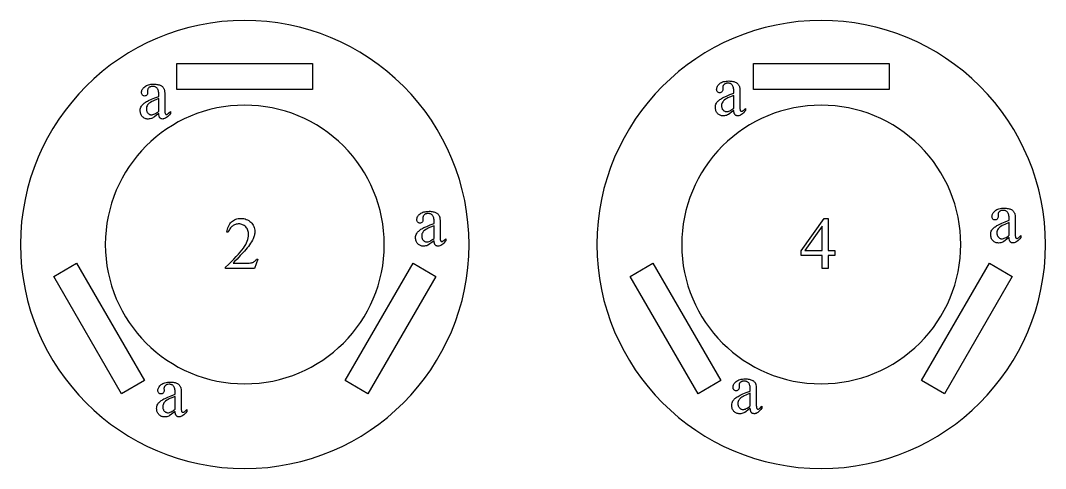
# Model space of a CAD drawing. Extents: x -27 to 581, y 232 to 579.
# Drawn here: x 164.7 to 284.6, y 446.3 to 498.8 of the extents above; entities that cross this region are included whole.
import ezdxf

# ---------------------------------------------------------------- set-up
doc = ezdxf.new("R2010")
doc.units = 0
doc.header["$MEASUREMENT"] = 0
doc.layers.get('0').update_dxf_attribs({"linetype": 'CONTINUOUS'})

msp = doc.modelspace()

# ---------------------------------------------------------------- linework, layer by layer
at = {"color": 5}
for points in [[(183.000031, 490.706787), (183.000031, 493.778778), (198.87204, 493.778778), (198.87204, 490.706787)], [(250.440475, 490.706787), (250.440475, 493.778778), (266.312469, 493.778778), (266.312469, 490.706787)], [(179.190872, 456.618011), (176.530441, 455.082001), (168.594437, 468.827576), (171.254868, 470.363556)], [(210.617203, 470.363556), (213.277634, 468.827576), (205.341629, 455.082001), (202.681198, 456.618011)], [(246.631317, 456.618011), (243.970886, 455.082001), (236.034882, 468.827576), (238.695313, 470.363556)], [(278.057648, 470.363556), (280.718079, 468.827576), (272.782074, 455.082001), (270.121643, 456.618011)]]:
    msp.add_lwpolyline(points, close=True, dxfattribs=at)
at = {"color": 18}
for points in [[(248.157303, 488.271301), (247.885696, 488.064209), (247.669861, 487.906006), (247.509781, 487.796631), (247.405441, 487.736084), (247.288895, 487.689636), (247.168625, 487.656433), (247.044647, 487.636536), (246.916946, 487.629883), (246.818283, 487.634216), (246.72406, 487.647156), (246.634293, 487.668701), (246.548981, 487.698914), (246.468109, 487.737732), (246.391678, 487.785217), (246.319702, 487.841278), (246.252167, 487.906006), (246.190933, 487.977753), (246.137878, 488.054932), (246.092972, 488.137573), (246.056229, 488.225647), (246.027664, 488.319153), (246.007248, 488.418121), (245.99501, 488.522522), (245.990921, 488.632385), (245.998886, 488.769897), (246.022781, 488.897858), (246.062607, 489.016266), (246.118362, 489.125122), (246.165909, 489.196777), (246.221497, 489.267395), (246.28511, 489.336975), (246.356766, 489.405457), (246.436447, 489.4729), (246.524155, 489.539276), (246.619904, 489.604584), (246.723663, 489.668823), (246.840378, 489.734283), (246.974945, 489.803162), (247.297653, 489.951294), (247.691772, 490.113251), (248.157303, 490.289001), (248.157303, 490.441925), (248.154404, 490.581696), (248.145752, 490.710083), (248.131317, 490.827026), (248.111099, 490.932556), (248.085114, 491.026672), (248.05336, 491.109375), (248.015823, 491.180634), (247.972519, 491.240509), (247.923706, 491.29129), (247.869644, 491.335297), (247.810333, 491.372528), (247.745789, 491.402985), (247.675995, 491.426697), (247.600967, 491.443604), (247.520691, 491.453766), (247.435165, 491.457153), (247.308273, 491.44812), (247.25, 491.436829), (247.195175, 491.421051), (247.143799, 491.400726), (247.095886, 491.375916), (247.051407, 491.346558), (247.010391, 491.312714), (246.939774, 491.237854), (246.912033, 491.198425), (246.889328, 491.157684), (246.871674, 491.115601), (246.85907, 491.072205), (246.851501, 491.027466), (246.848984, 490.981384), (246.857468, 490.735016), (246.851242, 490.642883), (246.83252, 490.56192), (246.801331, 490.492096), (246.757645, 490.433441), (246.703888, 490.386963), (246.642426, 490.35379), (246.573273, 490.333862), (246.496414, 490.32724), (246.421417, 490.334137), (246.353577, 490.354858), (246.292923, 490.389343), (246.239426, 490.437683), (246.195755, 490.497955), (246.164551, 490.568298), (246.145844, 490.648743), (246.139603, 490.739258), (246.145432, 490.829681), (246.162964, 490.918213), (246.192169, 491.004883), (246.233047, 491.089722), (246.285614, 491.172668), (246.349869, 491.253784), (246.425797, 491.333038), (246.513397, 491.410431), (246.611572, 491.482117), (246.719162, 491.54422), (246.836166, 491.596802), (246.962601, 491.639801), (247.098465, 491.673248), (247.243759, 491.697144), (247.398468, 491.711487), (247.562607, 491.716248), (247.68924, 491.713531), (247.810043, 491.705383), (247.925003, 491.691772), (248.034103, 491.672729), (248.13739, 491.648224), (248.234818, 491.618286), (248.326416, 491.582916), (248.41217, 491.542114), (248.472763, 491.506866), (248.529236, 491.46698), (248.581604, 491.422424), (248.629868, 491.37326), (248.673996, 491.319427), (248.71402, 491.260956), (248.749924, 491.197815), (248.781723, 491.130066), (248.799637, 491.07843), (248.81517, 491.014832), (248.839066, 490.851837), (248.853409, 490.641052), (248.858185, 490.382446), (248.858185, 489.061401), (248.863495, 488.612732), (248.870132, 488.469238), (248.879425, 488.379639), (248.891769, 488.322144), (248.907562, 488.275024), (248.926804, 488.238251), (248.949509, 488.211853), (248.974869, 488.193237), (249.002075, 488.179993), (249.031143, 488.171997), (249.062073, 488.169373), (249.125793, 488.176788), (249.181015, 488.199097), (249.235962, 488.239197), (249.31163, 488.30423), (249.525085, 488.509186), (249.525085, 488.271301), (249.406815, 488.121979), (249.289856, 487.992554), (249.17424, 487.883026), (249.059952, 487.793427), (248.946991, 487.723755), (248.835342, 487.67395), (248.725037, 487.644104), (248.67038, 487.636627), (248.616058, 487.634155), (248.517303, 487.643158), (248.471893, 487.654449), (248.429153, 487.670227), (248.389069, 487.690552), (248.351639, 487.715393), (248.316849, 487.74472), (248.284729, 487.778564), (248.255798, 487.817871), (248.230576, 487.863525), (248.209061, 487.915558), (248.191284, 487.973969), (248.166855, 488.109894)], [(180.872757, 487.899567), (180.601166, 487.692505), (180.385315, 487.534271), (180.225235, 487.424866), (180.120895, 487.364349), (180.004349, 487.317871), (179.884079, 487.284698), (179.760101, 487.264801), (179.632401, 487.258148), (179.533737, 487.262451), (179.439529, 487.275421), (179.349747, 487.296997), (179.264435, 487.327179), (179.183563, 487.365997), (179.107132, 487.413452), (179.035156, 487.469543), (178.967621, 487.534271), (178.906387, 487.606018), (178.853333, 487.683197), (178.808426, 487.765839), (178.771683, 487.853912), (178.743118, 487.947418), (178.722702, 488.046387), (178.710464, 488.150787), (178.706375, 488.26062), (178.71434, 488.398163), (178.738235, 488.526123), (178.778061, 488.644531), (178.833817, 488.753357), (178.881363, 488.825073), (178.936951, 488.895691), (179.00058, 488.96524), (179.07222, 489.033722), (179.151901, 489.101166), (179.239609, 489.167542), (179.335358, 489.232849), (179.439117, 489.297089), (179.555832, 489.362549), (179.690414, 489.431427), (180.013107, 489.579559), (180.407227, 489.741516), (180.872757, 489.917267), (180.872757, 490.07019), (180.869858, 490.209961), (180.861206, 490.338318), (180.846771, 490.455261), (180.826553, 490.560791), (180.800568, 490.654907), (180.768814, 490.73761), (180.731277, 490.808899), (180.687973, 490.868774), (180.63916, 490.919556), (180.585098, 490.963562), (180.525787, 491.000793), (180.461243, 491.03125), (180.391464, 491.054932), (180.316422, 491.071869), (180.236145, 491.082031), (180.150635, 491.085419), (180.023727, 491.076385), (179.965454, 491.065094), (179.910629, 491.049316), (179.859253, 491.028992), (179.81134, 491.004181), (179.766861, 490.974854), (179.725845, 490.940979), (179.655228, 490.866119), (179.627487, 490.826691), (179.604782, 490.78595), (179.587128, 490.743866), (179.574524, 490.700439), (179.566956, 490.655731), (179.564438, 490.60965), (179.572922, 490.363281), (179.566696, 490.271179), (179.547974, 490.190186), (179.516785, 490.120361), (179.473099, 490.061707), (179.419342, 490.015228), (179.35788, 489.982056), (179.288727, 489.962128), (179.211868, 489.955505), (179.136871, 489.962402), (179.069031, 489.983093), (179.008377, 490.017639), (178.95488, 490.065948), (178.911209, 490.126221), (178.880005, 490.196564), (178.861298, 490.277008), (178.855057, 490.367523), (178.860901, 490.457947), (178.878418, 490.546478), (178.907623, 490.633148), (178.948502, 490.717987), (179.001068, 490.800934), (179.065323, 490.88205), (179.141251, 490.961304), (179.228851, 491.038696), (179.327026, 491.110352), (179.434616, 491.172485), (179.55162, 491.225067), (179.678055, 491.268066), (179.813919, 491.301514), (179.959213, 491.325409), (180.113922, 491.339752), (180.278061, 491.344543), (180.404694, 491.341797), (180.525497, 491.333649), (180.640457, 491.320038), (180.749573, 491.300995), (180.852844, 491.276489), (180.950272, 491.246552), (181.04187, 491.211182), (181.127625, 491.170349), (181.188217, 491.135132), (181.244705, 491.095215), (181.297073, 491.05069), (181.345322, 491.001526), (181.38945, 490.947693), (181.429474, 490.889221), (181.465378, 490.826111), (181.497177, 490.758331), (181.515091, 490.706696), (181.530624, 490.643127), (181.55452, 490.480103), (181.568863, 490.269287), (181.573639, 490.010712), (181.573639, 488.689667), (181.578949, 488.240967), (181.585587, 488.097473), (181.594879, 488.007874), (181.607224, 487.950409), (181.623016, 487.90329), (181.642258, 487.866516), (181.664963, 487.840088), (181.690323, 487.821533), (181.717529, 487.808228), (181.746597, 487.800293), (181.777527, 487.797607), (181.841248, 487.805054), (181.896469, 487.827362), (181.951431, 487.867432), (182.027084, 487.932495), (182.24054, 488.137451), (182.24054, 487.899567), (182.122269, 487.750244), (182.005325, 487.620819), (181.889694, 487.511292), (181.775406, 487.421692), (181.662445, 487.35199), (181.550812, 487.302216), (181.440491, 487.272339), (181.385834, 487.264893), (181.331512, 487.26239), (181.232758, 487.271423), (181.187347, 487.282715), (181.144608, 487.298523), (181.104523, 487.318817), (181.067093, 487.343628), (181.032303, 487.372986), (181.000183, 487.40683), (180.971252, 487.446106), (180.94603, 487.491791), (180.924515, 487.543823), (180.906738, 487.602234), (180.882309, 487.738159)], [(180.872757, 488.175659), (180.872757, 489.658142), (180.344971, 489.44046), (180.16629, 489.359497), (180.044434, 489.297089), (179.888596, 489.202576), (179.756653, 489.105957), (179.64859, 489.007172), (179.603531, 488.957001), (179.564438, 488.906311), (179.501251, 488.801941), (179.456116, 488.692841), (179.429031, 488.578949), (179.420013, 488.460266), (179.422867, 488.385437), (179.431427, 488.313843), (179.445694, 488.245544), (179.465668, 488.18045), (179.491364, 488.118622), (179.522751, 488.060059), (179.55986, 488.00473), (179.602661, 487.952667), (179.649185, 487.905396), (179.697449, 487.86438), (179.747421, 487.829712), (179.799118, 487.801331), (179.852554, 487.779266), (179.907715, 487.763489), (179.964584, 487.754059), (180.023193, 487.750916), (180.107086, 487.757538), (180.197357, 487.777435), (180.293991, 487.810638), (180.397003, 487.857086), (180.506378, 487.916809), (180.622131, 487.989838), (180.744263, 488.076111)], [(248.157303, 488.547424), (248.157303, 490.029907), (247.629501, 489.812195), (247.450836, 489.731201), (247.328979, 489.668823), (247.173141, 489.57431), (247.041183, 489.477661), (246.933136, 489.378906), (246.888077, 489.328735), (246.848984, 489.278015), (246.785797, 489.173706), (246.740662, 489.064575), (246.713577, 488.950684), (246.704559, 488.832031), (246.707413, 488.757172), (246.715973, 488.685608), (246.73024, 488.617279), (246.750214, 488.552185), (246.775909, 488.490356), (246.807297, 488.431793), (246.844391, 488.376465), (246.887207, 488.324402), (246.933731, 488.2771), (246.981979, 488.236145), (247.031967, 488.201447), (247.083664, 488.173096), (247.1371, 488.151001), (247.192245, 488.135254), (247.24913, 488.125793), (247.307739, 488.12262), (247.391632, 488.129272), (247.481903, 488.14917), (247.578537, 488.182373), (247.681549, 488.228821), (247.790924, 488.288574), (247.906677, 488.361572), (248.028793, 488.447845)], [(213.08606, 473.006256), (212.814468, 472.799194), (212.598633, 472.640961), (212.438538, 472.531586), (212.334213, 472.471039), (212.217651, 472.424591), (212.097397, 472.391388), (211.973404, 472.37149), (211.845703, 472.364868), (211.747055, 472.369171), (211.652832, 472.382111), (211.563065, 472.403687), (211.477753, 472.433868), (211.396866, 472.472717), (211.32045, 472.520142), (211.248459, 472.576233), (211.180939, 472.640961), (211.119705, 472.712708), (211.066635, 472.789886), (211.021744, 472.872528), (210.985001, 472.960602), (210.956436, 473.054138), (210.93602, 473.153076), (210.923767, 473.257477), (210.919693, 473.36731), (210.927658, 473.504852), (210.951553, 473.632813), (210.991379, 473.751221), (211.047119, 473.860077), (211.094681, 473.931763), (211.150269, 474.00238), (211.213882, 474.07193), (211.285538, 474.140442), (211.365219, 474.207855), (211.452927, 474.274231), (211.54866, 474.339539), (211.652435, 474.403778), (211.76915, 474.469238), (211.903717, 474.538116), (212.226425, 474.686279), (212.620529, 474.848206), (213.08606, 475.023956), (213.08606, 475.17688), (213.083176, 475.31665), (213.074509, 475.445038), (213.060074, 475.561981), (213.039871, 475.667511), (213.013885, 475.761627), (212.982132, 475.84433), (212.944595, 475.915588), (212.901291, 475.975464), (212.852463, 476.026245), (212.798416, 476.070251), (212.739105, 476.107483), (212.674561, 476.137939), (212.604767, 476.161652), (212.529739, 476.178558), (212.449463, 476.188721), (212.363937, 476.192108), (212.23703, 476.183075), (212.178757, 476.171814), (212.123947, 476.156006), (212.072571, 476.135681), (212.024643, 476.11087), (211.980179, 476.081543), (211.939163, 476.047668), (211.868546, 475.972809), (211.840805, 475.93338), (211.8181, 475.892639), (211.800446, 475.850555), (211.787827, 475.807159), (211.780273, 475.762421), (211.77774, 475.71637), (211.78624, 475.469971), (211.779999, 475.377869), (211.761292, 475.296875), (211.730087, 475.227051), (211.686417, 475.168396), (211.63266, 475.121948), (211.571198, 475.088745), (211.502045, 475.068848), (211.425186, 475.062195), (211.350174, 475.069092), (211.282349, 475.089813), (211.22168, 475.124329), (211.168182, 475.172638), (211.124512, 475.23291), (211.093323, 475.303253), (211.0746, 475.383698), (211.068359, 475.474243), (211.074203, 475.564636), (211.091721, 475.653168), (211.120926, 475.739868), (211.161819, 475.824677), (211.214386, 475.907654), (211.278625, 475.988739), (211.354553, 476.067993), (211.442169, 476.145386), (211.540329, 476.217072), (211.647919, 476.279175), (211.764938, 476.331757), (211.891373, 476.374756), (212.027237, 476.408203), (212.172531, 476.432098), (212.32724, 476.446442), (212.491379, 476.451233), (212.618011, 476.448486), (212.7388, 476.440338), (212.85376, 476.426727), (212.962875, 476.407684), (213.066147, 476.383179), (213.163589, 476.353271), (213.255173, 476.317871), (213.340927, 476.277069), (213.401535, 476.241821), (213.458008, 476.201935), (213.510376, 476.15741), (213.558624, 476.108215), (213.602768, 476.054382), (213.642792, 475.995911), (213.678696, 475.9328), (213.710495, 475.865021), (213.728409, 475.813385), (213.743942, 475.749817), (213.767838, 475.586792), (213.782166, 475.376007), (213.786942, 475.117432), (213.786942, 473.796356), (213.792252, 473.347687), (213.798889, 473.204193), (213.808182, 473.114594), (213.820526, 473.057098), (213.836334, 473.009979), (213.855576, 472.973206), (213.878281, 472.946808), (213.903625, 472.928223), (213.930847, 472.914948), (213.959915, 472.906982), (213.990845, 472.904327), (214.054565, 472.911743), (214.109787, 472.934052), (214.164734, 472.974152), (214.240402, 473.039185), (214.453857, 473.244141), (214.453857, 473.006256), (214.335571, 472.856934), (214.218628, 472.727509), (214.103012, 472.617981), (213.988724, 472.528381), (213.875748, 472.45871), (213.764114, 472.408936), (213.653809, 472.379059), (213.599152, 472.371582), (213.54483, 472.36908), (213.44606, 472.378113), (213.400665, 472.389404), (213.357925, 472.405212), (213.317841, 472.425507), (213.280396, 472.450348), (213.245621, 472.479675), (213.213501, 472.513519), (213.184555, 472.552795), (213.159332, 472.59848), (213.137833, 472.650513), (213.120041, 472.708923), (213.095627, 472.844849)], [(280.370605, 473.377991), (280.09903, 473.170929), (279.883179, 473.012695), (279.723083, 472.90332), (279.618744, 472.842773), (279.502197, 472.796326), (279.381927, 472.763123), (279.257965, 472.743225), (279.130249, 472.736572), (279.031586, 472.740906), (278.937378, 472.753845), (278.847626, 472.775421), (278.762299, 472.805603), (278.681427, 472.844452), (278.60498, 472.891907), (278.53302, 472.947998), (278.465485, 473.012695), (278.404236, 473.084442), (278.351196, 473.161621), (278.306274, 473.244263), (278.269562, 473.332336), (278.240967, 473.425842), (278.220551, 473.524811), (278.208313, 473.629211), (278.204224, 473.739075), (278.212189, 473.876587), (278.236084, 474.004547), (278.275909, 474.122955), (278.331665, 474.231812), (278.379211, 474.303497), (278.434814, 474.374115), (278.498444, 474.443665), (278.570068, 474.512146), (278.64975, 474.57959), (278.737457, 474.645966), (278.833221, 474.711273), (278.936981, 474.775513), (279.05368, 474.840973), (279.188263, 474.909851), (279.510956, 475.058014), (279.90509, 475.21994), (280.370605, 475.395691), (280.370605, 475.548615), (280.367706, 475.688416), (280.35907, 475.816772), (280.344635, 475.933716), (280.324402, 476.039246), (280.298431, 476.133362), (280.266663, 476.216064), (280.229126, 476.287354), (280.185822, 476.347198), (280.137024, 476.39798), (280.082947, 476.441986), (280.023651, 476.479218), (279.959106, 476.509674), (279.889313, 476.533386), (279.81427, 476.550293), (279.734009, 476.560455), (279.648499, 476.563843), (279.521576, 476.55481), (279.463318, 476.543518), (279.408478, 476.52774), (279.357117, 476.507446), (279.309204, 476.482605), (279.264709, 476.453278), (279.223694, 476.419434), (279.153076, 476.344543), (279.125336, 476.305115), (279.102631, 476.264374), (279.084991, 476.22229), (279.072388, 476.178894), (279.064819, 476.134155), (279.062286, 476.088074), (279.070801, 475.841736), (279.064545, 475.749603), (279.045837, 475.66864), (279.014648, 475.598816), (278.970978, 475.540131), (278.917206, 475.493652), (278.855743, 475.46048), (278.786591, 475.440552), (278.709717, 475.433929), (278.634735, 475.440826), (278.566895, 475.461548), (278.506226, 475.496063), (278.452728, 475.544373), (278.409058, 475.604645), (278.377869, 475.674988), (278.359161, 475.755432), (278.352905, 475.845978), (278.358765, 475.936371), (278.376282, 476.024902), (278.405487, 476.111572), (278.44635, 476.196411), (278.498932, 476.279358), (278.563171, 476.360474), (278.639099, 476.439728), (278.726715, 476.51712), (278.82489, 476.588806), (278.932465, 476.65094), (279.049469, 476.703491), (279.175903, 476.74649), (279.311768, 476.779968), (279.457062, 476.803833), (279.611786, 476.818176), (279.775909, 476.822968), (279.902557, 476.820251), (280.023346, 476.812073), (280.138306, 476.798462), (280.247437, 476.779419), (280.350708, 476.754944), (280.44812, 476.725006), (280.539734, 476.689636), (280.625488, 476.648804), (280.686066, 476.613556), (280.742554, 476.573669), (280.794922, 476.529114), (280.84317, 476.47995), (280.887299, 476.426117), (280.927338, 476.367645), (280.963226, 476.304535), (280.995026, 476.236755), (281.012939, 476.18512), (281.028473, 476.121552), (281.052368, 475.958527), (281.066711, 475.747742), (281.071503, 475.489136), (281.071503, 474.168091), (281.076813, 473.719421), (281.083435, 473.575928), (281.092743, 473.486328), (281.105072, 473.428833), (281.12088, 473.381714), (281.140137, 473.34494), (281.162811, 473.318542), (281.188171, 473.299957), (281.215393, 473.286682), (281.244446, 473.278717), (281.275391, 473.276062), (281.339111, 473.283508), (281.394318, 473.305786), (281.44928, 473.345886), (281.524933, 473.410919), (281.738403, 473.615875), (281.738403, 473.377991), (281.620117, 473.228668), (281.503174, 473.099243), (281.387543, 472.989746), (281.273254, 472.900146), (281.160309, 472.830444), (281.048676, 472.78064), (280.938354, 472.750793), (280.883698, 472.743317), (280.829376, 472.740845), (280.730621, 472.749878), (280.685211, 472.761139), (280.642456, 472.776947), (280.602386, 472.797241), (280.564941, 472.822083), (280.530151, 472.85141), (280.498047, 472.885254), (280.469116, 472.924561), (280.443878, 472.970215), (280.422394, 473.022247), (280.404602, 473.080658), (280.380157, 473.216583)], [(192.465958, 470.849731), (192.062408, 469.741058), (188.664185, 469.741058), (188.664185, 469.898224), (189.025177, 470.23233), (189.358429, 470.550781), (189.66394, 470.853577), (189.941711, 471.140686), (190.191727, 471.41217), (190.414001, 471.667969), (190.608536, 471.908081), (190.77533, 472.132568), (190.918701, 472.346863), (191.042938, 472.556549), (191.148071, 472.761566), (191.2341, 472.961945), (191.300995, 473.157654), (191.348785, 473.348755), (191.377457, 473.535187), (191.387009, 473.71698), (191.381775, 473.850922), (191.366043, 473.97876), (191.339828, 474.100464), (191.303116, 474.216095), (191.255936, 474.325623), (191.198257, 474.429016), (191.130096, 474.526306), (191.051437, 474.617523), (190.965485, 474.700134), (190.875427, 474.771759), (190.781235, 474.832367), (190.682953, 474.881927), (190.580536, 474.920502), (190.474014, 474.948059), (190.363373, 474.964569), (190.248611, 474.970093), (190.143768, 474.966187), (190.041656, 474.954529), (189.942276, 474.93512), (189.845596, 474.907959), (189.751648, 474.873016), (189.660431, 474.830292), (189.571915, 474.779816), (189.48613, 474.721588), (189.404465, 474.655853), (189.328293, 474.582855), (189.257645, 474.502655), (189.192505, 474.415222), (189.132874, 474.320526), (189.078735, 474.218628), (189.030121, 474.109467), (188.987015, 473.993103), (188.829849, 473.993103), (188.861603, 474.183838), (188.903793, 474.363159), (188.95639, 474.531097), (189.019409, 474.687592), (189.09285, 474.832703), (189.176712, 474.96637), (189.270981, 475.088623), (189.375687, 475.199463), (189.489014, 475.298035), (189.609192, 475.383423), (189.736191, 475.455719), (189.870026, 475.514862), (190.010696, 475.560852), (190.158218, 475.593689), (190.312561, 475.613403), (190.47374, 475.619995), (190.64534, 475.612946), (190.809723, 475.591858), (190.966843, 475.556671), (191.116745, 475.507416), (191.259415, 475.444092), (191.394852, 475.366699), (191.523041, 475.275269), (191.644012, 475.169739), (191.754013, 475.054626), (191.849365, 474.934509), (191.930038, 474.809326), (191.996048, 474.679108), (192.047379, 474.543823), (192.084045, 474.403534), (192.106049, 474.258179), (192.113388, 474.107788), (192.110199, 473.998413), (192.100647, 473.889008), (192.084717, 473.779633), (192.062408, 473.670258), (192.033737, 473.560883), (191.998703, 473.451477), (191.957275, 473.342102), (191.9095, 473.232727), (191.824799, 473.059448), (191.727905, 472.883606), (191.61879, 472.705261), (191.497452, 472.524414), (191.363922, 472.341034), (191.21817, 472.155121), (191.060196, 471.966675), (190.89003, 471.775757), (190.410828, 471.255371), (190.030914, 470.849731), (189.75029, 470.558746), (189.56897, 470.382477), (191.072678, 470.382477), (191.284943, 470.384583), (191.462952, 470.390961), (191.606705, 470.401581), (191.716217, 470.416443), (191.806351, 470.437805), (191.891968, 470.467957), (191.973083, 470.506836), (192.049667, 470.554504), (192.121613, 470.612), (192.188782, 470.680359), (192.251175, 470.759583), (192.308792, 470.849731)], [(259.961609, 471.864929), (259.961609, 471.261749), (259.188538, 471.261749), (259.188538, 469.741058), (258.48764, 469.741058), (258.48764, 471.261749), (256.049408, 471.261749), (256.049408, 471.805481), (258.721252, 475.619995), (259.188538, 475.619995), (259.188538, 471.864929)], [(280.370605, 473.654114), (280.370605, 475.136597), (279.842834, 474.918884), (279.664154, 474.837921), (279.542297, 474.775513), (279.386444, 474.68103), (279.254517, 474.584381), (279.146454, 474.485596), (279.101379, 474.435425), (279.062286, 474.384735), (278.999115, 474.280396), (278.953979, 474.171265), (278.92688, 474.057373), (278.917877, 473.938721), (278.920715, 473.863892), (278.929291, 473.792297), (278.943542, 473.723969), (278.963531, 473.658875), (278.989227, 473.597046), (279.020599, 473.538483), (279.057709, 473.483154), (279.100525, 473.431091), (279.147034, 473.38382), (279.195313, 473.342834), (279.24527, 473.308136), (279.296967, 473.279785), (279.350403, 473.25769), (279.405579, 473.241943), (279.462433, 473.232483), (279.521057, 473.22934), (279.60495, 473.235962), (279.695221, 473.25589), (279.79184, 473.289063), (279.894867, 473.33551), (280.004242, 473.395264), (280.119995, 473.468262), (280.242126, 473.554565)], [(213.08606, 473.282379), (213.08606, 474.764832), (212.558273, 474.54715), (212.379608, 474.466187), (212.257751, 474.403778), (212.101898, 474.309265), (211.969955, 474.212646), (211.861908, 474.113892), (211.816833, 474.06369), (211.77774, 474.013), (211.714554, 473.908661), (211.669434, 473.79953), (211.642349, 473.685638), (211.633316, 473.566956), (211.636169, 473.492126), (211.64473, 473.420563), (211.659012, 473.352234), (211.678986, 473.28714), (211.704666, 473.225342), (211.736069, 473.166748), (211.773163, 473.11145), (211.815979, 473.059357), (211.862503, 473.012085), (211.910751, 472.9711), (211.960739, 472.936401), (212.012436, 472.90802), (212.065872, 472.885956), (212.121017, 472.870209), (212.177902, 472.860748), (212.236511, 472.857605), (212.320404, 472.864227), (212.41066, 472.884155), (212.507309, 472.917328), (212.610306, 472.963806), (212.719696, 473.023529), (212.835449, 473.096527), (212.957565, 473.1828)], [(258.48764, 471.864929), (258.48764, 474.723694), (256.465698, 471.864929)], [(182.792831, 453.007172), (182.52124, 452.80011), (182.305405, 452.641876), (182.145309, 452.532501), (182.040985, 452.471954), (181.924438, 452.425507), (181.804169, 452.392303), (181.680191, 452.372406), (181.55249, 452.365784), (181.453827, 452.370087), (181.359604, 452.383026), (181.269836, 452.404602), (181.184525, 452.434784), (181.103653, 452.473633), (181.027222, 452.521088), (180.955246, 452.577148), (180.887711, 452.641876), (180.826477, 452.713623), (180.773407, 452.790802), (180.728516, 452.873444), (180.691772, 452.961517), (180.663208, 453.055054), (180.642792, 453.153992), (180.630554, 453.258392), (180.626465, 453.368256), (180.63443, 453.505768), (180.658325, 453.633728), (180.698151, 453.752136), (180.753906, 453.860992), (180.801453, 453.932678), (180.85704, 454.003296), (180.920654, 454.072845), (180.99231, 454.141357), (181.071991, 454.208771), (181.159698, 454.275146), (181.255432, 454.340454), (181.359207, 454.404694), (181.475922, 454.470154), (181.610489, 454.539032), (181.933197, 454.687195), (182.327301, 454.849121), (182.792831, 455.024872), (182.792831, 455.177795), (182.789948, 455.317566), (182.781296, 455.445953), (182.766861, 455.562897), (182.746643, 455.668427), (182.720657, 455.762543), (182.688904, 455.845245), (182.651367, 455.916504), (182.608063, 455.976379), (182.55925, 456.027161), (182.505188, 456.071167), (182.445877, 456.108398), (182.381332, 456.138855), (182.311539, 456.162567), (182.236511, 456.179474), (182.156235, 456.189636), (182.070709, 456.193024), (181.943817, 456.18399), (181.885544, 456.172729), (181.830719, 456.156921), (181.779343, 456.136597), (181.73143, 456.111786), (181.686951, 456.082458), (181.645935, 456.048584), (181.575317, 455.973724), (181.547577, 455.934296), (181.524872, 455.893555), (181.507217, 455.851471), (181.494614, 455.808075), (181.487045, 455.763336), (181.484528, 455.717285), (181.493011, 455.470886), (181.486771, 455.378784), (181.468063, 455.297791), (181.436859, 455.227966), (181.393188, 455.169312), (181.339432, 455.122864), (181.277969, 455.089661), (181.208817, 455.069763), (181.131958, 455.06311), (181.056961, 455.070007), (180.98912, 455.090729), (180.928452, 455.125244), (180.874969, 455.173553), (180.831284, 455.233826), (180.800095, 455.304169), (180.781372, 455.384613), (180.775146, 455.475159), (180.780975, 455.565552), (180.798508, 455.654083), (180.827713, 455.740784), (180.868591, 455.825592), (180.921158, 455.908569), (180.985413, 455.989655), (181.06134, 456.068909), (181.148941, 456.146301), (181.247116, 456.217987), (181.354691, 456.28009), (181.47171, 456.332672), (181.598145, 456.375671), (181.734009, 456.409119), (181.879303, 456.433014), (182.034012, 456.447357), (182.198151, 456.452148), (182.324783, 456.449402), (182.445587, 456.441254), (182.560532, 456.427643), (182.669647, 456.4086), (182.772934, 456.384094), (182.870361, 456.354187), (182.96196, 456.318787), (183.047699, 456.277985), (183.108307, 456.242737), (183.16478, 456.20285), (183.217148, 456.158325), (183.265411, 456.109131), (183.30954, 456.055298), (183.349564, 455.996826), (183.385468, 455.933716), (183.417267, 455.865936), (183.435181, 455.814301), (183.450714, 455.750732), (183.474609, 455.587708), (183.488937, 455.376923), (183.493729, 455.118347), (183.493729, 453.797272), (183.499039, 453.348602), (183.505676, 453.205109), (183.514969, 453.115509), (183.527313, 453.058014), (183.543106, 453.010895), (183.562347, 452.974121), (183.585052, 452.947723), (183.610413, 452.929138), (183.637619, 452.915863), (183.666687, 452.907898), (183.697617, 452.905243), (183.761337, 452.912659), (183.816559, 452.934967), (183.871506, 452.975067), (183.947174, 453.0401), (184.160629, 453.245056), (184.160629, 453.007172), (184.042358, 452.857849), (183.9254, 452.728424), (183.809784, 452.618896), (183.695496, 452.529297), (183.582535, 452.459625), (183.470886, 452.409851), (183.36058, 452.379974), (183.305923, 452.372498), (183.251602, 452.370026), (183.152832, 452.379028), (183.107437, 452.39032), (183.064697, 452.406128), (183.024612, 452.426422), (182.987167, 452.451263), (182.952393, 452.480591), (182.920273, 452.514435), (182.891327, 452.553741), (182.866119, 452.599396), (182.844604, 452.651428), (182.826828, 452.709839), (182.802399, 452.845764)], [(250.077377, 453.378906), (249.805786, 453.171844), (249.589951, 453.013611), (249.429855, 452.904236), (249.325531, 452.843689), (249.208969, 452.797241), (249.088715, 452.764038), (248.964722, 452.744141), (248.837036, 452.737518), (248.738373, 452.741821), (248.64415, 452.754761), (248.554382, 452.776337), (248.46907, 452.806519), (248.388184, 452.845367), (248.311768, 452.892822), (248.239777, 452.948914), (248.172256, 453.013611), (248.111023, 453.085358), (248.057953, 453.162537), (248.013062, 453.245178), (247.976318, 453.333252), (247.947754, 453.426788), (247.927338, 453.525726), (247.9151, 453.630127), (247.911011, 453.73999), (247.918976, 453.877502), (247.942871, 454.005463), (247.982697, 454.123871), (248.038452, 454.232727), (248.085999, 454.304413), (248.141586, 454.375031), (248.2052, 454.44458), (248.276855, 454.513092), (248.356537, 454.580505), (248.444244, 454.646881), (248.539978, 454.712189), (248.643753, 454.776428), (248.760468, 454.841888), (248.895035, 454.910767), (249.217743, 455.058929), (249.611847, 455.220856), (250.077377, 455.396606), (250.077377, 455.54953), (250.074493, 455.689331), (250.065842, 455.817688), (250.051392, 455.934631), (250.031189, 456.040161), (250.005203, 456.134277), (249.97345, 456.21698), (249.935913, 456.288269), (249.892609, 456.348114), (249.843781, 456.398895), (249.789734, 456.442902), (249.730423, 456.480133), (249.665878, 456.51062), (249.596085, 456.534302), (249.521057, 456.551208), (249.440781, 456.561371), (249.355255, 456.564758), (249.228363, 456.555725), (249.17009, 456.544464), (249.115265, 456.528656), (249.063889, 456.508362), (249.015961, 456.483521), (248.971497, 456.454193), (248.930481, 456.420349), (248.859863, 456.345459), (248.832123, 456.30603), (248.809418, 456.265289), (248.791763, 456.223206), (248.77916, 456.17981), (248.771591, 456.135071), (248.769058, 456.08902), (248.777557, 455.842651), (248.771317, 455.750519), (248.752609, 455.669556), (248.721405, 455.599731), (248.677734, 455.541046), (248.623978, 455.494598), (248.562515, 455.461395), (248.493362, 455.441498), (248.416504, 455.434845), (248.341492, 455.441742), (248.273666, 455.462463), (248.212997, 455.496979), (248.1595, 455.545288), (248.115829, 455.60556), (248.084641, 455.675903), (248.065918, 455.756348), (248.059677, 455.846893), (248.065521, 455.937286), (248.083054, 456.025818), (248.112244, 456.112518), (248.153137, 456.197327), (248.205704, 456.280304), (248.269943, 456.361389), (248.345886, 456.440643), (248.433487, 456.518036), (248.531647, 456.589722), (248.639236, 456.651855), (248.756256, 456.704407), (248.88269, 456.747406), (249.018555, 456.780884), (249.163849, 456.804749), (249.318558, 456.819092), (249.482697, 456.823883), (249.609329, 456.821167), (249.730133, 456.812988), (249.845078, 456.799377), (249.954193, 456.780334), (250.057465, 456.755859), (250.154907, 456.725922), (250.246506, 456.690552), (250.332245, 456.649719), (250.392853, 456.614471), (250.449326, 456.574585), (250.501694, 456.53006), (250.549942, 456.480865), (250.594086, 456.427032), (250.634109, 456.368561), (250.670013, 456.30545), (250.701813, 456.237671), (250.719727, 456.186035), (250.73526, 456.122467), (250.759155, 455.959442), (250.773483, 455.748657), (250.778275, 455.490082), (250.778275, 454.169006), (250.783585, 453.720337), (250.790222, 453.576843), (250.7995, 453.487244), (250.811859, 453.429749), (250.827652, 453.382629), (250.846893, 453.345856), (250.869598, 453.319458), (250.894943, 453.300873), (250.922165, 453.287598), (250.951233, 453.279633), (250.982162, 453.276978), (251.045883, 453.284424), (251.101105, 453.306702), (251.156052, 453.346802), (251.23172, 453.411835), (251.445175, 453.616791), (251.445175, 453.378906), (251.326889, 453.229584), (251.209946, 453.100159), (251.09433, 452.990662), (250.980042, 452.901062), (250.867081, 452.83136), (250.755432, 452.781586), (250.645126, 452.751709), (250.590469, 452.744232), (250.536148, 452.74176), (250.437378, 452.750793), (250.391983, 452.762054), (250.349243, 452.777863), (250.309158, 452.798157), (250.271713, 452.822998), (250.236938, 452.852325), (250.204819, 452.886169), (250.175873, 452.925476), (250.15065, 452.97113), (250.12915, 453.023163), (250.111359, 453.081573), (250.086945, 453.217499)], [(182.792831, 453.283295), (182.792831, 454.765778), (182.265045, 454.548065), (182.08638, 454.467102), (181.964523, 454.404694), (181.808685, 454.310181), (181.676727, 454.213562), (181.56868, 454.114807), (181.523621, 454.064606), (181.484528, 454.013916), (181.421341, 453.909576), (181.376205, 453.800446), (181.349121, 453.686554), (181.340088, 453.567902), (181.342957, 453.493042), (181.351517, 453.421478), (181.365784, 453.353149), (181.385757, 453.288086), (181.411438, 453.226257), (181.442841, 453.167664), (181.479935, 453.112366), (181.522751, 453.060272), (181.569275, 453.013), (181.617523, 452.972015), (181.667511, 452.937317), (181.719208, 452.908966), (181.772644, 452.886902), (181.827789, 452.871124), (181.884674, 452.861664), (181.943283, 452.858521), (182.027176, 452.865143), (182.117447, 452.885071), (182.214081, 452.918243), (182.317093, 452.964722), (182.426468, 453.024445), (182.542221, 453.097443), (182.664337, 453.183716)], [(250.077377, 453.655029), (250.077377, 455.137512), (249.549591, 454.9198), (249.370926, 454.838837), (249.249069, 454.776428), (249.093231, 454.681946), (248.961273, 454.585297), (248.853226, 454.486542), (248.808151, 454.43634), (248.769058, 454.385651), (248.705872, 454.281311), (248.660751, 454.17218), (248.633667, 454.058289), (248.624634, 453.939636), (248.627487, 453.864807), (248.636063, 453.793213), (248.65033, 453.724884), (248.670303, 453.65979), (248.695984, 453.597992), (248.727386, 453.539398), (248.764481, 453.4841), (248.807297, 453.432007), (248.853821, 453.384735), (248.902069, 453.34375), (248.952057, 453.309082), (249.003754, 453.280701), (249.05719, 453.258606), (249.112335, 453.242859), (249.16922, 453.233398), (249.227829, 453.230255), (249.311722, 453.236877), (249.401978, 453.256805), (249.498627, 453.289978), (249.601624, 453.336456), (249.711014, 453.396179), (249.826767, 453.469177), (249.948883, 453.555481)]]:
    msp.add_lwpolyline(points, close=True, dxfattribs=at)
at = {"color": 1}
for centre, start, end in [((190.936035, 472.562775), 90.000003, 179.999991), ((190.936035, 472.562775), 0, 90.000003), ((258.376465, 472.562775), 90.000003, 179.999991), ((258.376465, 472.562775), 0, 90.000003), ((190.936035, 472.562775), 180.000005, 270.000001), ((190.936035, 472.562775), 270.000001, 360), ((258.376465, 472.562775), 180.000005, 270.000001), ((258.376465, 472.562775), 270.000001, 360)]:
    msp.add_arc(centre, 26.24, start, end, dxfattribs=at)
at = {"color": 5}
for centre, start, end in [((190.936035, 472.562775), 90.000003, 179.999991), ((190.936035, 472.562775), 0, 90.000003), ((258.376465, 472.562775), 90.000003, 180.000005), ((258.376465, 472.562775), 0, 90.000003), ((190.936035, 472.562775), 180.000005, 270.000001), ((190.936035, 472.562775), 270.000001, 360), ((258.376465, 472.562775), 180.000005, 270.000001), ((258.376465, 472.562775), 270.000001, 360.00001)]:
    msp.add_arc(centre, 16.32, start, end, dxfattribs=at)

doc.saveas('drawing.dxf')
